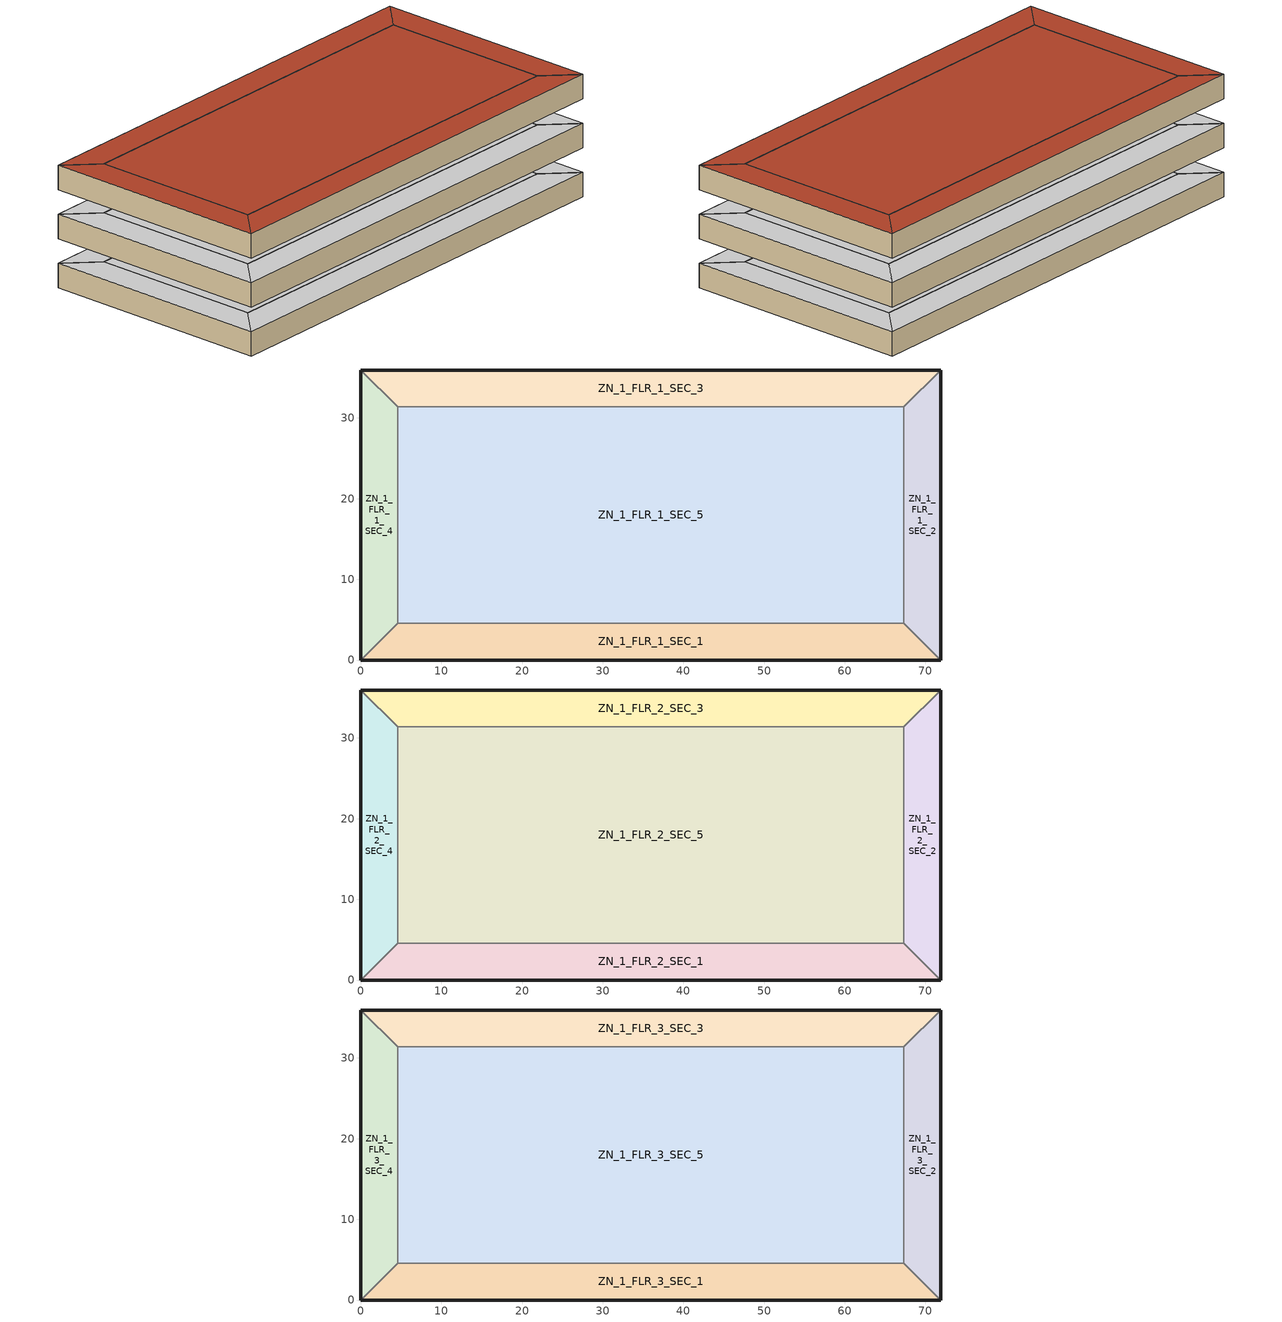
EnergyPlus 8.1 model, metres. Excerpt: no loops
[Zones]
ZN_1_FLR_1_SEC_1
 floor ground (Unheated - 8in Slab with Carpet_Ext-slab): 4.57,4.57 67.32,4.57 71.89,0 0,0 z0
 wall outside (Steel-Framed_R-13 + R-3.8 ci_Ext-wall): 0,0 71.89,0 z0:3.8
 wall to ZN_1_FLR_1_SEC_2 (Standard_Int-Wall): 71.89,0 67.32,4.57 z0:3.8
 wall to ZN_1_FLR_1_SEC_5 (Standard_Int-Wall): 67.32,4.57 4.57,4.57 z0:3.8
 wall to ZN_1_FLR_1_SEC_4 (Standard_Int-Wall): 4.57,4.57 0,0 z0:3.8
 ceiling adiabatic (INT-FLOOR-UNDERSIDE): 0,0 71.89,0 67.32,4.57 4.57,4.57 z3.8
ZN_1_FLR_1_SEC_2
 floor ground (Unheated - 8in Slab with Carpet_Ext-slab): 67.32,4.57 67.32,31.38 71.89,35.95 71.89,0 z0
 wall outside (Steel-Framed_R-13 + R-3.8 ci_Ext-wall): 71.89,0 71.89,35.95 z0:3.8
 wall to ZN_1_FLR_1_SEC_3 (Standard_Int-Wall): 71.89,35.95 67.32,31.38 z0:3.8
 wall to ZN_1_FLR_1_SEC_5 (Standard_Int-Wall): 67.32,31.38 67.32,4.57 z0:3.8
 ceiling adiabatic (INT-FLOOR-UNDERSIDE): 71.89,0 71.89,35.95 67.32,31.38 67.32,4.57 z3.8
ZN_1_FLR_1_SEC_3
 floor ground (Unheated - 8in Slab with Carpet_Ext-slab): 0,35.95 71.89,35.95 67.32,31.38 4.57,31.38 z0
 wall outside (Steel-Framed_R-13 + R-3.8 ci_Ext-wall): 71.89,35.95 0,35.95 z0:3.8
 wall to ZN_1_FLR_1_SEC_5 (Standard_Int-Wall): 4.57,31.38 67.32,31.38 z0:3.8
 wall to ZN_1_FLR_1_SEC_4 (Standard_Int-Wall): 0,35.95 4.57,31.38 z0:3.8
 ceiling adiabatic (INT-FLOOR-UNDERSIDE): 4.57,31.38 67.32,31.38 71.89,35.95 0,35.95 z3.8
ZN_1_FLR_1_SEC_4
 floor ground (Unheated - 8in Slab with Carpet_Ext-slab): 0,35.95 4.57,31.38 4.57,4.57 0,0 z0
 wall outside (Steel-Framed_R-13 + R-3.8 ci_Ext-wall): 0,35.95 0,0 z0:3.8
 wall to ZN_1_FLR_1_SEC_5 (Standard_Int-Wall): 4.57,4.57 4.57,31.38 z0:3.8
 ceiling adiabatic (INT-FLOOR-UNDERSIDE): 0,0 4.57,4.57 4.57,31.38 0,35.95 z3.8
ZN_1_FLR_1_SEC_5
 floor ground (Unheated - 8in Slab with Carpet_Ext-slab): 4.57,31.38 67.32,31.38 67.32,4.57 4.57,4.57 z0
 ceiling adiabatic (INT-FLOOR-UNDERSIDE): 4.57,4.57 67.32,4.57 67.32,31.38 4.57,31.38 z3.8
ZN_1_FLR_2_SEC_1
 floor to ZN_1_FLR_2_SEC_1 (INT-FLOOR-TOPSIDE): 4.57,4.57 67.32,4.57 71.89,0 0,0 z7.6
 wall outside (Steel-Framed_R-13 + R-3.8 ci_Ext-wall): 0,0 71.89,0 z7.6:11.4
 wall to ZN_1_FLR_2_SEC_2 (Standard_Int-Wall): 71.89,0 67.32,4.57 z7.6:11.4
 wall to ZN_1_FLR_2_SEC_5 (Standard_Int-Wall): 67.32,4.57 4.57,4.57 z7.6:11.4
 wall to ZN_1_FLR_2_SEC_4 (Standard_Int-Wall): 4.57,4.57 0,0 z7.6:11.4
ZN_1_FLR_2_SEC_2
 floor to ZN_1_FLR_2_SEC_2 (INT-FLOOR-TOPSIDE): 67.32,4.57 67.32,31.38 71.89,35.95 71.89,0 z7.6
 wall outside (Steel-Framed_R-13 + R-3.8 ci_Ext-wall): 71.89,0 71.89,35.95 z7.6:11.4
 wall to ZN_1_FLR_2_SEC_3 (Standard_Int-Wall): 71.89,35.95 67.32,31.38 z7.6:11.4
 wall to ZN_1_FLR_2_SEC_5 (Standard_Int-Wall): 67.32,31.38 67.32,4.57 z7.6:11.4
ZN_1_FLR_2_SEC_3
 floor to ZN_1_FLR_2_SEC_3 (INT-FLOOR-TOPSIDE): 0,35.95 71.89,35.95 67.32,31.38 4.57,31.38 z7.6
 wall outside (Steel-Framed_R-13 + R-3.8 ci_Ext-wall): 71.89,35.95 0,35.95 z7.6:11.4
 wall to ZN_1_FLR_2_SEC_5 (Standard_Int-Wall): 4.57,31.38 67.32,31.38 z7.6:11.4
 wall to ZN_1_FLR_2_SEC_4 (Standard_Int-Wall): 0,35.95 4.57,31.38 z7.6:11.4
ZN_1_FLR_2_SEC_4
 floor to ZN_1_FLR_2_SEC_4 (INT-FLOOR-TOPSIDE): 0,35.95 4.57,31.38 4.57,4.57 0,0 z7.6
 wall outside (Steel-Framed_R-13 + R-3.8 ci_Ext-wall): 0,35.95 0,0 z7.6:11.4
 wall to ZN_1_FLR_2_SEC_5 (Standard_Int-Wall): 4.57,4.57 4.57,31.38 z7.6:11.4
ZN_1_FLR_2_SEC_5
 floor to ZN_1_FLR_2_SEC_5 (INT-FLOOR-TOPSIDE): 4.57,31.38 67.32,31.38 67.32,4.57 4.57,4.57 z7.6
ZN_1_FLR_3_SEC_1
 floor adiabatic (INT-FLOOR-TOPSIDE): 4.57,4.57 67.32,4.57 71.89,0 0,0 z15.2
 wall outside (Steel-Framed_R-13 + R-3.8 ci_Ext-wall): 0,0 71.89,0 z15.2:19
 wall to ZN_1_FLR_3_SEC_2 (Standard_Int-Wall): 71.89,0 67.32,4.57 z15.2:19
 wall to ZN_1_FLR_3_SEC_5 (Standard_Int-Wall): 67.32,4.57 4.57,4.57 z15.2:19
 wall to ZN_1_FLR_3_SEC_4 (Standard_Int-Wall): 4.57,4.57 0,0 z15.2:19
 roof outside (IEAD_R-15 ci_Roof): 0,0 71.89,0 67.32,4.57 4.57,4.57 z19
ZN_1_FLR_3_SEC_2
 floor adiabatic (INT-FLOOR-TOPSIDE): 67.32,4.57 67.32,31.38 71.89,35.95 71.89,0 z15.2
 wall outside (Steel-Framed_R-13 + R-3.8 ci_Ext-wall): 71.89,0 71.89,35.95 z15.2:19
 wall to ZN_1_FLR_3_SEC_3 (Standard_Int-Wall): 71.89,35.95 67.32,31.38 z15.2:19
 wall to ZN_1_FLR_3_SEC_5 (Standard_Int-Wall): 67.32,31.38 67.32,4.57 z15.2:19
 roof outside (IEAD_R-15 ci_Roof): 71.89,0 71.89,35.95 67.32,31.38 67.32,4.57 z19
ZN_1_FLR_3_SEC_3
 floor adiabatic (INT-FLOOR-TOPSIDE): 0,35.95 71.89,35.95 67.32,31.38 4.57,31.38 z15.2
 wall outside (Steel-Framed_R-13 + R-3.8 ci_Ext-wall): 71.89,35.95 0,35.95 z15.2:19
 wall to ZN_1_FLR_3_SEC_5 (Standard_Int-Wall): 4.57,31.38 67.32,31.38 z15.2:19
 wall to ZN_1_FLR_3_SEC_4 (Standard_Int-Wall): 0,35.95 4.57,31.38 z15.2:19
 roof outside (IEAD_R-15 ci_Roof): 4.57,31.38 67.32,31.38 71.89,35.95 0,35.95 z19
ZN_1_FLR_3_SEC_4
 floor adiabatic (INT-FLOOR-TOPSIDE): 0,35.95 4.57,31.38 4.57,4.57 0,0 z15.2
 wall outside (Steel-Framed_R-13 + R-3.8 ci_Ext-wall): 0,35.95 0,0 z15.2:19
 wall to ZN_1_FLR_3_SEC_5 (Standard_Int-Wall): 4.57,4.57 4.57,31.38 z15.2:19
 roof outside (IEAD_R-15 ci_Roof): 0,0 4.57,4.57 4.57,31.38 0,35.95 z19
ZN_1_FLR_3_SEC_5
 floor adiabatic (INT-FLOOR-TOPSIDE): 4.57,31.38 67.32,31.38 67.32,4.57 4.57,4.57 z15.2
 roof outside (IEAD_R-15 ci_Roof): 4.57,4.57 67.32,4.57 67.32,31.38 4.57,31.38 z19
[Building]
campus building: North Axis {deg}=0; Terrain=City; Loads Convergence Tolerance Value=0.04; Temperature Convergence Tolerance Value {deltaC}=0.2; Solar Distribution=FullInteriorAndExterior; Maximum Number of Warmup Days=25; Minimum Number of Warmup Days=6
[Site:Location]
USA MI-ANN ARBOR: Latitude {deg}=42.16; Longitude {deg}=-83.44; Time Zone {hr}=-5; Elevation {m}=256
[SizingPeriod:DesignDay] Day of Month=21; Humidity Condition Type=Wetbulb; Barometric Pressure {Pa}=99051; Wind Direction {deg}=240; Rain Indicator=No; Snow Indicator=No; Daylight Saving Time Indicator=No; Solar Model Indicator=ASHRAEClearSky
Name | Month | Day Type | Maximum Dry-Bulb Temperature {C} | Daily Dry-Bulb Temperature Range {deltaC} | Wetbulb or DewPoint at Maximum Dry-Bulb {C} | Wind Speed {m/s} | Sky Clearness
DETROIT Ann Htg 99.6% Condns DB | 1 | WinterDesignDay | -17.7 | 0 | -17.7 | 5 | 0
DETROIT Ann Clg .4% Condns DB=>MWB | 7 | SummerDesignDay | 32.3 | 10.9 | 23.2 | 6 | 1
DETROIT Ann Clg .4% Condns WB=>MDB | 7 | SummerDesignDay | 30.3 | 10.9 | 24.8 | 6 | 1
[Site:GroundTemperature:BuildingSurface]
19.557, 19.516, 19.564, 19.61, 19.801, 21.715, 22.245, 22.077, 20.954, 20.018, 19.797, 19.645
[Site:WaterMainsTemperature]
Calculation Method=CORRELATION; Annual Average Outdoor Air Temperature {C}=9; Maximum Difference In Monthly Average Outdoor Air Temperatures {deltaC}=26.7
[Material]
Name | Roughness | Thickness {m} | Conductivity {W/m-K} | Density {kg/m3} | Specific Heat {J/kg-K} | Thermal Absorptance | Solar Absorptance | Visible Absorptance
Roof Membrane | VeryRough | 0.0095 | 0.16 | 1121.29 | 1460 | 0.9 | 0.7 | 0.7
Roof Insulation | MediumRough | 0.12614 | 0.049 | 265 | 836.8 | 0.9 | 0.7 | 0.7
Metal Decking | MediumSmooth | 0.0015 | 45.006 | 7680 | 418.4 | 0.9 | 0.7 | 0.3
GP01 1/2 GYPSUM | Smooth | 0.0127 | 0.16 | 800 | 1090 | 0.9 | 0.7 | 0.5
Wall Insulation [6] | MediumRough | 0.029245 | 0.045 | 265 | 836.8 | 0.9 | 0.7 | 0.7
1/2IN Gypsum | Smooth | 0.0127 | 0.16 | 784.9 | 830 | 0.9 | 0.92 | 0.92
MAT-CC05 8 HW CONCRETE | Rough | 0.2032 | 1.311 | 2240 | 836.8 | 0.9 | 0.7 | 0.7
Floor Insulation [2] | MediumRough | 0.0636 | 0.045 | 265 | 836.8 | 0.9 | 0.7 | 0.7
METAL Door Medium 18Ga_1; METAL Door Medium 18Ga_2 | Smooth | 0.0013 | 45.3149 | 7833.03 | 502.08 | 0.8 | 0.5 | 0.5
Std Wood 6inch | MediumSmooth | 0.15 | 0.12 | 540 | 1210 | 0.9 | 0.7 | 0.7
Std AC02 | MediumSmooth | 0.0127 | 0.057 | 288 | 1339 | 0.9 | 0.7 | 0.2
Std MAT-CC05 4  MW CONCRETE | Rough | 0.1 | 0.858 | 1968 | 836.8 | 0.9 | 0.7 | 0.2
Std PW05 | MediumSmooth | 0.0191 | 0.115 | 545 | 1213 | 0.9 | 0.78 | 0.78
Std Steel_Brown_Regular | Smooth | 0.0015 | 44.9696 | 7689 | 418 | 0.9 | 0.92 | 0.92
[Material:NoMass]
Name | Roughness | Thermal Resistance {m2-K/W} | Thermal Absorptance | Solar Absorptance | Visible Absorptance
MAT-SHEATH | Rough | 0.3626 | 0.9 | 0.7 | 0.7
CP02 CARPET PAD | VeryRough | 0.2165 | 0.9 | 0.7 | 0.8
AIR | Smooth | 0.2515 | 0.8 | 0.5 | 0.5
AIR [1] | Smooth | 0.1214 | 0.8 | 0.5 | 0.5
Std CP02 CARPET PAD | VeryRough | 0.21648 | 0.9 | 0.7 | 0.8
MAT-AIR-WALL | Rough | 0.207949 | 0.9 | 0.7
Std Opaque Door panel_con; Std Opaque Door panel_semi | MediumRough | 0.12327 | 0.9 | 0.7 | 0.7
Std Overhead Door Panel | MediumRough | 0.255345 | 0.9 | 0.7 | 0.7
[WindowMaterial:SimpleGlazingSystem] U-Factor {W/m2-K}=2.01043; Solar Heat Gain Coefficient=0.545445; Visible Transmittance=0.622
Theoretical Glass [132]; Theoretical Glass [146]
[Construction]
InteriorFurnishings: Std Wood 6inch
INT-FLOOR-TOPSIDE: Std MAT-CC05 4  MW CONCRETE, Std CP02 CARPET PAD
INT-FLOOR-UNDERSIDE: Std CP02 CARPET PAD, Std MAT-CC05 4  MW CONCRETE
INT-FLOOR-SLAB: Std MAT-CC05 4  MW CONCRETE
DropCeiling: Std AC02
Sloped_Metal_Roof: Std Steel_Brown_Regular, Std PW05
Gable_Wall: Std PW05
AIR-WALL: MAT-AIR-WALL
Std Swinging Door_con: Std Opaque Door panel_con
Std Swinging Door_semi: Std Opaque Door panel_semi
Std Overhead Door: Std Overhead Door Panel
std_window_UValue_3.237_SHGC_0.49_VT_0.622; std_window_UValue_3.237_SHGC_0.49_VT_0.622_east; std_window_UValue_3.237_SHGC_0.49_VT_0.622_north; std_window_UValue_3.237_SHGC_0.49_VT_0.622_west: Theoretical Glass [132]
std_window_UValue_3.919_SHGC_0.49_VT_0.622: Theoretical Glass [146]
IEAD_R-15 ci_Roof: Roof Membrane, Roof Insulation, Metal Decking
Standard_Int-Wall: GP01 1/2 GYPSUM, GP01 1/2 GYPSUM
Steel-Framed_R-13 + R-3.8 ci_Ext-wall: MAT-SHEATH, Wall Insulation [6], 1/2IN Gypsum
Unheated - 8in Slab with Carpet_Ext-slab: MAT-CC05 8 HW CONCRETE, CP02 CARPET PAD
Mass_R-8.3 ci_ExposedFloor: Floor Insulation [2], MAT-CC05 8 HW CONCRETE, CP02 CARPET PAD
Swinging_NR_door: METAL Door Medium 18Ga_1, AIR, METAL Door Medium 18Ga_2
Non-Swinging_NR_door: METAL Door Medium 18Ga_1, AIR [1], METAL Door Medium 18Ga_2
[Zone] Type=1; Ceiling Height {m}=3.8; Floor Area {m2}=AutoCalculate; Part of Total Floor Area=Yes
Name | Multiplier | Volume {m3}
ZN_1_FLR_1_SEC_1; ZN_1_FLR_3_SEC_1; ZN_1_FLR_1_SEC_3; ZN_1_FLR_3_SEC_3 | 1 | 1169.12
ZN_1_FLR_2_SEC_1; ZN_1_FLR_2_SEC_3 | 2 | 1169.12
ZN_1_FLR_1_SEC_2; ZN_1_FLR_3_SEC_2; ZN_1_FLR_1_SEC_4; ZN_1_FLR_3_SEC_4 | 1 | 544.8781
ZN_1_FLR_2_SEC_2; ZN_1_FLR_2_SEC_4 | 2 | 544.8781
ZN_1_FLR_1_SEC_5; ZN_1_FLR_3_SEC_5 | 1 | 6392.16
ZN_1_FLR_2_SEC_5 | 2 | 6392.16
[InternalMass] Construction=InteriorFurnishings
Name | Zone | Surface Area {m2}
ZN_1_FLR_1_SEC_1 Internal Mass | ZN_1_FLR_1_SEC_1 | 615.3256
ZN_1_FLR_2_SEC_1 Internal Mass | ZN_1_FLR_2_SEC_1 | 615.3256
ZN_1_FLR_3_SEC_1 Internal Mass | ZN_1_FLR_3_SEC_1 | 615.3256
ZN_1_FLR_1_SEC_2 Internal Mass | ZN_1_FLR_1_SEC_2 | 286.7779
ZN_1_FLR_2_SEC_2 Internal Mass | ZN_1_FLR_2_SEC_2 | 286.7779
ZN_1_FLR_3_SEC_2 Internal Mass | ZN_1_FLR_3_SEC_2 | 286.7779
ZN_1_FLR_1_SEC_3 Internal Mass | ZN_1_FLR_1_SEC_3 | 615.3256
ZN_1_FLR_2_SEC_3 Internal Mass | ZN_1_FLR_2_SEC_3 | 615.3256
ZN_1_FLR_3_SEC_3 Internal Mass | ZN_1_FLR_3_SEC_3 | 615.3256
ZN_1_FLR_1_SEC_4 Internal Mass | ZN_1_FLR_1_SEC_4 | 286.7779
ZN_1_FLR_2_SEC_4 Internal Mass | ZN_1_FLR_2_SEC_4 | 286.7779
ZN_1_FLR_3_SEC_4 Internal Mass | ZN_1_FLR_3_SEC_4 | 286.7779
ZN_1_FLR_1_SEC_5 Internal Mass | ZN_1_FLR_1_SEC_5 | 3364.29
ZN_1_FLR_2_SEC_5 Internal Mass | ZN_1_FLR_2_SEC_5 | 3364.29
ZN_1_FLR_3_SEC_5 Internal Mass | ZN_1_FLR_3_SEC_5 | 3364.29
[People] Number of People Schedule=BLDG_OCC_SCH; Number of People Calculation Method=Area/Person; Zone Floor Area per Person {m2/person}=26.6632; Fraction Radiant=0.3; Sensible Heat Fraction=AUTOCALCULATE; Activity Level Schedule=ACTIVITY_SCH; Carbon Dioxide Generation Rate {m3/s-W}=3.82E-8; Enable ASHRAE 55 Comfort Warnings=No; Mean Radiant Temperature Calculation Type=ZoneAveraged; Work Efficiency Schedule=WORK_EFF_SCH; Clothing Insulation Calculation Method=ClothingInsulationSchedule; Clothing Insulation Schedule=CLOTHING_SCH; Air Velocity Schedule=AIR_VELO_SCH; Thermal Comfort Model 1 Type=FANGER
Name | Zone or ZoneList
ZN_1_FLR_1_SEC_1 People | ZN_1_FLR_1_SEC_1
ZN_1_FLR_2_SEC_1 People | ZN_1_FLR_2_SEC_1
ZN_1_FLR_3_SEC_1 People | ZN_1_FLR_3_SEC_1
ZN_1_FLR_1_SEC_2 People | ZN_1_FLR_1_SEC_2
ZN_1_FLR_2_SEC_2 People | ZN_1_FLR_2_SEC_2
ZN_1_FLR_3_SEC_2 People | ZN_1_FLR_3_SEC_2
ZN_1_FLR_1_SEC_3 People | ZN_1_FLR_1_SEC_3
ZN_1_FLR_2_SEC_3 People | ZN_1_FLR_2_SEC_3
ZN_1_FLR_3_SEC_3 People | ZN_1_FLR_3_SEC_3
ZN_1_FLR_1_SEC_4 People | ZN_1_FLR_1_SEC_4
ZN_1_FLR_2_SEC_4 People | ZN_1_FLR_2_SEC_4
ZN_1_FLR_3_SEC_4 People | ZN_1_FLR_3_SEC_4
ZN_1_FLR_1_SEC_5 People | ZN_1_FLR_1_SEC_5
ZN_1_FLR_2_SEC_5 People | ZN_1_FLR_2_SEC_5
ZN_1_FLR_3_SEC_5 People | ZN_1_FLR_3_SEC_5
[Lights] Schedule=BLDG_LIGHT_SCH; Design Level Calculation Method=Watts/Area; Watts per Zone Floor Area {W/m2}=12.5078; Return Air Fraction=0; Fraction Radiant=0.7; Fraction Visible=0.2; Fraction Replaceable=1; Return Air Fraction Calculated from Plenum Temperature=No
Name | Zone or ZoneList
ZN_1_FLR_1_SEC_1_Lights | ZN_1_FLR_1_SEC_1
ZN_1_FLR_2_SEC_1_Lights | ZN_1_FLR_2_SEC_1
ZN_1_FLR_3_SEC_1_Lights | ZN_1_FLR_3_SEC_1
ZN_1_FLR_1_SEC_2_Lights | ZN_1_FLR_1_SEC_2
ZN_1_FLR_2_SEC_2_Lights | ZN_1_FLR_2_SEC_2
ZN_1_FLR_3_SEC_2_Lights | ZN_1_FLR_3_SEC_2
ZN_1_FLR_1_SEC_3_Lights | ZN_1_FLR_1_SEC_3
ZN_1_FLR_2_SEC_3_Lights | ZN_1_FLR_2_SEC_3
ZN_1_FLR_3_SEC_3_Lights | ZN_1_FLR_3_SEC_3
ZN_1_FLR_1_SEC_4_Lights | ZN_1_FLR_1_SEC_4
ZN_1_FLR_2_SEC_4_Lights | ZN_1_FLR_2_SEC_4
ZN_1_FLR_3_SEC_4_Lights | ZN_1_FLR_3_SEC_4
ZN_1_FLR_1_SEC_5_Lights | ZN_1_FLR_1_SEC_5
ZN_1_FLR_2_SEC_5_Lights | ZN_1_FLR_2_SEC_5
ZN_1_FLR_3_SEC_5_Lights | ZN_1_FLR_3_SEC_5
[ElectricEquipment] Schedule=BLDG_EQUIP_SCH; Design Level Calculation Method=Watts/Area; Watts per Zone Floor Area {W/m2}=57.4747; Fraction Latent=0; Fraction Radiant=0.5; Fraction Lost=0
Name | Zone or ZoneList
ZN_1_FLR_1_SEC_1_PlugMisc_Equip | ZN_1_FLR_1_SEC_1
ZN_1_FLR_2_SEC_1_PlugMisc_Equip | ZN_1_FLR_2_SEC_1
ZN_1_FLR_3_SEC_1_PlugMisc_Equip | ZN_1_FLR_3_SEC_1
ZN_1_FLR_1_SEC_2_PlugMisc_Equip | ZN_1_FLR_1_SEC_2
ZN_1_FLR_2_SEC_2_PlugMisc_Equip | ZN_1_FLR_2_SEC_2
ZN_1_FLR_3_SEC_2_PlugMisc_Equip | ZN_1_FLR_3_SEC_2
ZN_1_FLR_1_SEC_3_PlugMisc_Equip | ZN_1_FLR_1_SEC_3
ZN_1_FLR_2_SEC_3_PlugMisc_Equip | ZN_1_FLR_2_SEC_3
ZN_1_FLR_3_SEC_3_PlugMisc_Equip | ZN_1_FLR_3_SEC_3
ZN_1_FLR_1_SEC_4_PlugMisc_Equip | ZN_1_FLR_1_SEC_4
ZN_1_FLR_2_SEC_4_PlugMisc_Equip | ZN_1_FLR_2_SEC_4
ZN_1_FLR_3_SEC_4_PlugMisc_Equip | ZN_1_FLR_3_SEC_4
ZN_1_FLR_1_SEC_5_PlugMisc_Equip | ZN_1_FLR_1_SEC_5
ZN_1_FLR_2_SEC_5_PlugMisc_Equip | ZN_1_FLR_2_SEC_5
ZN_1_FLR_3_SEC_5_PlugMisc_Equip | ZN_1_FLR_3_SEC_5
[ZoneInfiltration:DesignFlowRate] Schedule=INFIL_SCH; Design Flow Rate Calculation Method=AirChanges/Hour; Air Changes per Hour {1/hr}=0.558776; Constant Term Coefficient=1; Temperature Term Coefficient=0; Velocity Term Coefficient=0; Velocity Squared Term Coefficient=0
Name | Zone or ZoneList
ZN_1_FLR_1_SEC_1_Infiltration | ZN_1_FLR_1_SEC_1
ZN_1_FLR_2_SEC_1_Infiltration | ZN_1_FLR_2_SEC_1
ZN_1_FLR_3_SEC_1_Infiltration | ZN_1_FLR_3_SEC_1
ZN_1_FLR_1_SEC_2_Infiltration | ZN_1_FLR_1_SEC_2
ZN_1_FLR_2_SEC_2_Infiltration | ZN_1_FLR_2_SEC_2
ZN_1_FLR_3_SEC_2_Infiltration | ZN_1_FLR_3_SEC_2
ZN_1_FLR_1_SEC_3_Infiltration | ZN_1_FLR_1_SEC_3
ZN_1_FLR_2_SEC_3_Infiltration | ZN_1_FLR_2_SEC_3
ZN_1_FLR_3_SEC_3_Infiltration | ZN_1_FLR_3_SEC_3
ZN_1_FLR_1_SEC_4_Infiltration | ZN_1_FLR_1_SEC_4
ZN_1_FLR_2_SEC_4_Infiltration | ZN_1_FLR_2_SEC_4
ZN_1_FLR_3_SEC_4_Infiltration | ZN_1_FLR_3_SEC_4
ZN_1_FLR_1_SEC_5_Infiltration | ZN_1_FLR_1_SEC_5
ZN_1_FLR_2_SEC_5_Infiltration | ZN_1_FLR_2_SEC_5
ZN_1_FLR_3_SEC_5_Infiltration | ZN_1_FLR_3_SEC_5
[AvailabilityManager:NightCycle]
PVAV_REHEAT_1 Availability Manager: Applicability Schedule=Always_On; Fan Schedule=HVACOperationSchd; Control Type=CycleOnAny; Thermostat Tolerance {deltaC}=1; Cycling Run Time {s}=1800
[ComponentCost:LineItem] Line Item Type=Construction
Name | Item | Cost per Area {$/m2}
Interior Furnishings | InteriorFurnishings | 1
Interior Floor | INT-FLOOR-UNDERSIDE | 15
Interior Floor Slab | INT-FLOOR-SLAB | 35
Drop Ceiling | DropCeiling | 10
Sloped Metal Roof | Sloped_Metal_Roof | 1
Gable Wall | Gable_Wall | 1
Air Wall | AIR-WALL | 1
Swinging Door Conditioned | Std Swinging Door_con | 1
Swinging Door Semi-conditioned | Std Swinging Door_semi | 1
Overhead Door | Std Overhead Door | 1
south:std_window_UValue_3.237_SHGC_0.49_VT_0.622 | std_window_UValue_3.237_SHGC_0.49_VT_0.622 | 209.729
east:std_window_UValue_3.237_SHGC_0.49_VT_0.622_east | std_window_UValue_3.237_SHGC_0.49_VT_0.622_east | 209.729
north:std_window_UValue_3.237_SHGC_0.49_VT_0.622_north | std_window_UValue_3.237_SHGC_0.49_VT_0.622_north | 209.729
west:std_window_UValue_3.237_SHGC_0.49_VT_0.622_west | std_window_UValue_3.237_SHGC_0.49_VT_0.622_west | 209.729
SkylightConst:std_window_UValue_3.919_SHGC_0.49_VT_0.622 | std_window_UValue_3.919_SHGC_0.49_VT_0.622 | 215.97
roofs:IEAD_R-15 ci_Roof | IEAD_R-15 ci_Roof | 34.3904
int-walls:Standard_Int-Wall | Standard_Int-Wall | 1
ext-walls:Steel-Framed_R-13 + R-3.8 ci_Ext-wall | Steel-Framed_R-13 + R-3.8 ci_Ext-wall | 40.2596
ext-slab:Unheated - 8in Slab with Carpet_Ext-slab | Unheated - 8in Slab with Carpet_Ext-slab | 24.86
exposed-floor:Mass_R-8.3 ci_ExposedFloor | Mass_R-8.3 ci_ExposedFloor | 34.6727
door:Swinging_NR_door | Swinging_NR_door | 1
non-swinging-door:Non-Swinging_NR_door | Non-Swinging_NR_door | 1
[UtilityCost:Tariff]
Name | Output Meter | Conversion Factor Choice | Demand Window Length | Monthly Charge or Variable | Group
ConsumersEnerg_C_GeneralService | ElectricityNet:Facility | kWh | HalfHour | 20.1 | Comm Elec
ConsumersEnerg_B_GeneralService | ElectricityNet:Facility | kWh | HalfHour | 7 | Comm Elec
MI_EIAMonthlyRateGas | Gas:Facility | MCF |  | 0 | Comm Gas
[UtilityCost:Qualify] Variable=TotalDemand; Threshold Value or Variable=5; Season=Annual; Threshold Test=Count
Name | Tariff | Qualify Type | Number of Months
MinDemand5kw | ConsumersEnerg_C_GeneralService | Minimum | 12
MaxDemand5kw | ConsumersEnerg_B_GeneralService | Maximum | 1
[UtilityCost:Charge:Simple] Season=Annual
Name | Tariff | Source Variable | Category Variable | Cost per Unit Value or Variable
DemandCharge | ConsumersEnerg_C_GeneralService | TotalDemand | DemandCharges | 11.4
TaxofEightPercent | ConsumersEnerg_C_GeneralService | SubTotal | Taxes | 0.08
AnnualEnergyCharge | ConsumersEnerg_B_GeneralService | TotalEnergy | EnergyCharges | 0.0895
TaxofEightPercent | ConsumersEnerg_B_GeneralService | SubTotal | Taxes | 0.08
MonthlyRateGasCharge | MI_EIAMonthlyRateGas | totalEnergy | EnergyCharges | MI_MonthlyGasRates
TaxofEightPercent | MI_EIAMonthlyRateGas | SubTotal | Taxes | 0.08
[UtilityCost:Charge:Block]
AnnualEnergyCharge: Tariff=ConsumersEnerg_C_GeneralService; Source Variable=TotalEnergy; Season=Annual; Category Variable=EnergyCharges; Block Size Multiplier Value or Variable=TotalDemand; Block Size 1 Value or Variable=200; Block 1 Cost per Unit Value or Variable=0.037; Block Size 2 Value or Variable=remaining; Block 2 Cost per Unit Value or Variable=0.0321
[UtilityCost:Variable]
MI_MonthlyGasRates: Tariff=MI_EIAMonthlyRateGas; Variable Type=Currency; January Value=7.33; February Value=7.47; March Value=7.42; April Value=7.79; May Value=8.28; June Value=8.77; July Value=9.65; August Value=9.49; September Value=9.46; October Value=8.83; November Value=7.81; December Value=7.4
[Schedule:Compact]
BLDG_LIGHT_SCH: Through: 12/31, For: Weekdays, Until: 05:00, .2, Until: 07:00, .3, Until: 08:00, .4, Until: 17:00, 0.9, Until: 18:00, .7, Until: 20:00, .5, Until: 22:00, .3, Until: 23:00, .2, Until: 24:00, .2, For: SummerDesignDay, Until: 24:00, 1, For: Saturday, Until: 06:00, .2, Until: 08:00, .2, Until: 12:00, .5, Until: 17:00, .5, Until: 24:00, .3, For: WinterDesignDay, Until: 24:00, 0, For: Sunday Holidays AllOtherDays, Until: 24:00, .1
BLDG_EQUIP_SCH: Through: 12/31, For: Weekdays, Until: 08:00, .5, Until: 12:00, 0.9, Until: 13:00, 0.8, Until: 17:00, 0.9, Until: 18:00, .6, Until: 24:00, .5, For: SummerDesignDay, Until: 24:00, 1, For: Saturday, Until: 06:00, .4, Until: 08:00, .5, Until: 12:00, .6, Until: 17:00, .4, Until: 24:00, 0.3, For: WinterDesignDay, Until: 24:00, 0, For: Sunday Holidays AllOtherDays, Until: 24:00, 0.3
BLDG_OCC_SCH: Through: 12/31, For: Weekdays, Until: 06:00, 0, Until: 07:00, .2, Until: 08:00, .3, Until: 12:00, 0.95, Until: 13:00, .6, Until: 17:00, 0.95, Until: 18:00, .6, Until: 20:00, .3, Until: 24:00, .1, For: SummerDesignDay, Until: 06:00, 0, Until: 22:00, 1, Until: 24:00, 0.05, For: Saturday, Until: 06:00, 0, Until: 08:00, 0.1, Until: 12:00, .4, Until: 17:00, .3, Until: 19:00, .2, Until: 24:00, .1, For: WinterDesignDay, Until: 24:00, 0, For: Sunday Holidays AllOtherDays, Until: 06:00, 0, Until: 18:00, .2, Until: 24:00, 0
INFIL_SCH: Through: 12/31, For: Weekdays SummerDesignDay, Until: 06:00, 1, Until: 22:00, 0, Until: 24:00, 1, For: Saturday WinterDesignDay, Until: 06:00, 1, Until: 18:00, 0, Until: 24:00, 1, For: Sunday Holidays AllOtherDays, Until: 24:00, 1
ALWAYS_ON: Through: 12/31, For: AllDays, Until: 24:00, 1
HVACOperationSchd: Through: 12/31, For: Weekdays SummerDesignDay, Until: 06:00, 0, Until: 22:00, 1, Until: 24:00, 0, For: Saturday WinterDesignDay, Until: 06:00, 0, Until: 18:00, 1, Until: 24:00, 0, For: Sunday Holidays AllOtherDays, Until: 24:00, 0
ACTIVITY_SCH: Through: 12/31, For: AllDays, Until: 24:00, 120
WORK_EFF_SCH: Through: 12/31, For: AllDays, Until: 24:00, 0
AIR_VELO_SCH: Through: 12/31, For: AllDays, Until: 24:00, 0.2
CLOTHING_SCH: Through: 04/30, For: AllDays, Until: 24:00, 1, Through: 09/30, For: AllDays, Until: 24:00, 0.5, Through: 12/31, For: AllDays, Until: 24:00, 1
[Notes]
Building Description
campus building 2
Start SimMetaData
WeatherFileName=USA_MI_Detroit-Metro.AP_TMY2.epw
RoofConstruction=Insulation Entirely Above Deck
ExtWallConstruction=Steel-Framed
End SimMetaData
Start WebInterface Parameters
EMAIL_ADDRESS=ecosoop@gmail.com
BUILDING_DESCRIPTION=campus building 2
BUILDING_TYPE=Office/Professional
CITY=DETROIT
COUNTRY=USA
ELECTRICAL_PLUG_INTENSITY_INPUT=SmartDefault
GAS_APPLIANCE_INTENSITY_INPUT=SmartDefault
GEOCHG=false
IDF_UPLOAD=0
MODEL=Simple
NUMBER_OF_FLOORS=4
PEOPLE_DENSITY_INPUT=SmartDefault
ROOF_TYPE_INPUT=SmartDefault
TARGETED_STANDARD=ASHRAE 90.1-2004
TOTAL_FLOOR_AREA=10337
WALL_TYPE_INPUT=SmartDefault
WEATHER_FILE=USA_MI_Detroit-Metro.AP_TMY2.epw
WEATHER_FILE_KEY=USA_MI_DETROIT
End WebInterface Parameters
Number of Zones: 15
